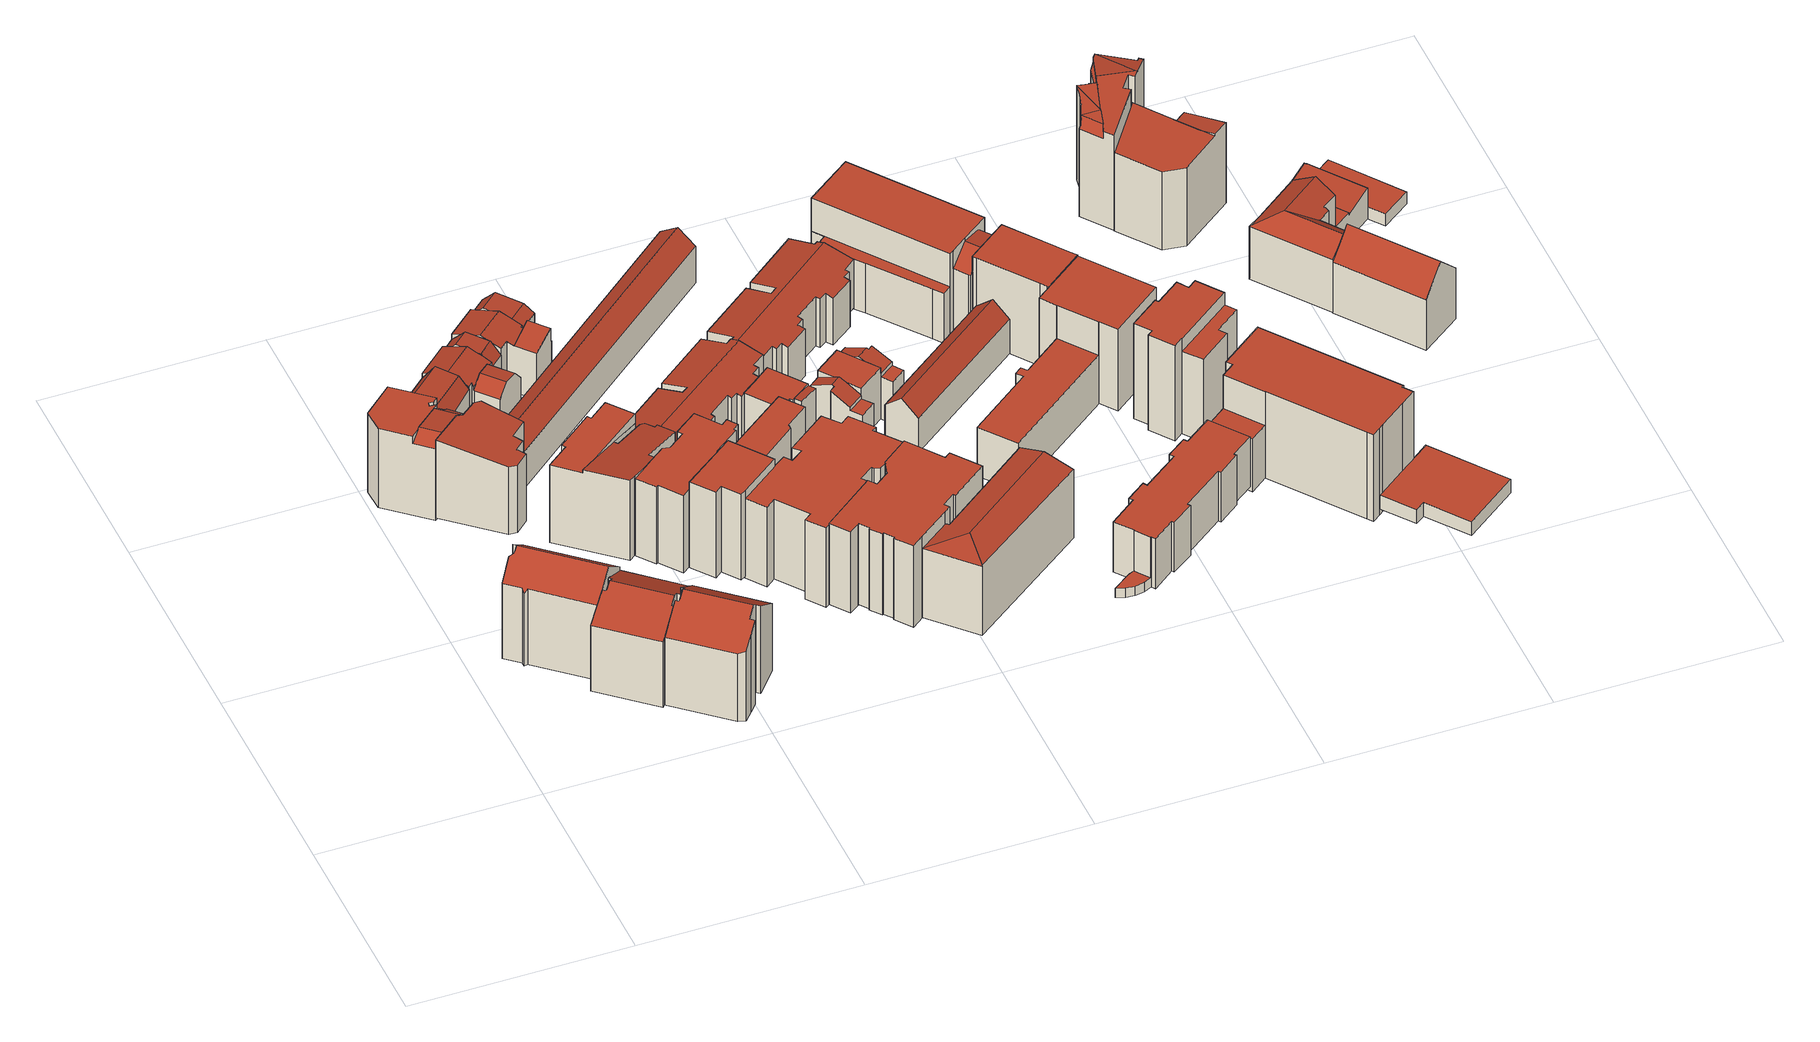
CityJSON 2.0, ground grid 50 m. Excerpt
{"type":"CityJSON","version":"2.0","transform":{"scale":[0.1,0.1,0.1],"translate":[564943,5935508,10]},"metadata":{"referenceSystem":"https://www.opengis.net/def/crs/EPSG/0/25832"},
"CityObjects":{
"building1":{"type":"Building","attributes":{"Gemeindeschluessel":"02000000","Geometrietyp2DReferenz":"3000","function":"31001_1120","roofType":"3100","measuredHeight":25.48,"storeysAboveGround":5},"geometry":[{"type":"MultiSurface","lod":"2","boundaries":[[[0,1,2,3,4,5,6,7,8]],[[9,1,0,10,11,12]],[[13,4,3,14]],[[14,3,2,15]],[[16,8,7,17]],[[17,7,6,18]],[[18,6,5,19]],[[19,5,4,13]],[[20,12,11,21]],[[21,11,10,22]],[[23,9,12,20]],[[22,10,0,8,16]],[[15,2,1,9,23]],[[15,23,20,21,22,16,17,18,19,13,14]]],"semantics":{"surfaces":[{"type":"RoofSurface"},{"type":"WallSurface"},{"type":"GroundSurface"}],"values":[0,0,1,1,1,1,1,1,1,1,1,1,1,2]}}]},
"building2":{"type":"Building","attributes":{"Gemeindeschluessel":"02000000","Geometrietyp2DReferenz":"3000","function":"31001_1010","roofType":"3100","measuredHeight":22.48,"storeysAboveGround":4},"geometry":[{"type":"MultiSurface","lod":"2","boundaries":[[[24,25,26,27,28,29,30,31,32]],[[29,33,34,35,36,37,38,30]],[[39,32,31,40]],[[41,28,27,42]],[[42,27,26,43]],[[43,26,25,44]],[[44,25,24,45]],[[46,38,37,47]],[[47,37,36,48]],[[48,36,35,49]],[[49,35,34,50]],[[50,34,33,51]],[[51,33,29,28,41]],[[40,31,30,38,46]],[[45,24,32,39]],[[45,39,40,46,47,48,49,50,51,41,42,43,44]]],"semantics":{"surfaces":[{"type":"RoofSurface"},{"type":"WallSurface"},{"type":"GroundSurface"}],"values":[0,0,1,1,1,1,1,1,1,1,1,1,1,1,1,2]}}]},
"building3":{"type":"Building","attributes":{"Gemeindeschluessel":"02000000","Geometrietyp2DReferenz":"3000","function":"31001_1120","roofType":"1000","measuredHeight":21.47,"storeysAboveGround":5},"geometry":[{"type":"MultiSurface","lod":"2","boundaries":[[[52,53,54,55,56,57,58,59,60,61,62,63]],[[64,65,66,63,67]],[[68,69,70,71]],[[65,72,73,74,52,66]],[[75,76,69,68]],[[77,78,79,80,81,82,76,75]],[[73,83,84,85,86,74]],[[87,57,56,88]],[[88,56,55,89]],[[89,55,54,90]],[[63,62,67]],[[91,61,60,92]],[[93,82,81,94]],[[94,81,80,95]],[[95,80,79,96]],[[96,79,78,97]],[[98,85,84,99]],[[99,84,83,100]],[[87,88,89,90,98,99,100,101,102,91,92,103,93,94,95,96,97]],[[59,58,77,75,68,71]],[[93,103,70,69,76,82]],[[101,100,83,73,72]],[[102,101,72,65,64]],[[52,63,66]],[[91,102,64,67,62,61]],[[53,52,74,86]],[[98,90,54,53,86,85]],[[87,97,78,77,58,57]],[[103,92,60,59,71,70]]],"semantics":{"surfaces":[{"type":"RoofSurface"},{"type":"WallSurface"},{"type":"GroundSurface"}],"values":[0,0,0,0,0,0,0,1,1,1,1,1,1,1,1,1,1,1,2,1,1,1,1,1,1,1,1,1,1]}}]},
"building4":{"type":"Building","attributes":{"Gemeindeschluessel":"02000000","Geometrietyp2DReferenz":"3000","function":"31001_1010","roofType":"2100","measuredHeight":20.97,"storeysAboveGround":4},"geometry":[{"type":"MultiSurface","lod":"2","boundaries":[[[104,105,106,107]],[[107,106,108,109]],[[109,108,110,111]],[[112,113,114,115]],[[115,114,116,117]],[[117,116,118,119]],[[120,121,122,123]],[[123,122,124,125]],[[124,122,121,118,116,114,113,126,110,108,106,105]],[[120,123,125,104,107,109,111,127,112,115,117,119]],[[112,127,126,113]],[[104,125,124,105]],[[120,119,118,121]],[[127,111,110,126]]],"semantics":{"surfaces":[{"type":"WallSurface"},{"type":"RoofSurface"},{"type":"GroundSurface"}],"values":[0,0,0,0,0,0,0,0,1,2,0,0,0,0]}}]},
"building5":{"type":"Building","attributes":{"Gemeindeschluessel":"02000000","Geometrietyp2DReferenz":"3000","function":"31001_1010","roofType":"3100","measuredHeight":24.37,"storeysAboveGround":5},"geometry":[{"type":"MultiSurface","lod":"2","boundaries":[[[128,129,130,131,132,133,134,135,136,137,138]],[[133,139,140,141,142,143,144,134]],[[145,138,137,146]],[[146,137,136,147]],[[147,136,135,148]],[[149,132,131,150]],[[150,131,130,151]],[[151,130,129,152]],[[152,129,128,153]],[[153,128,138,145]],[[154,144,143,155]],[[155,143,142,156]],[[156,142,141,157]],[[157,141,140,158]],[[158,140,139,159]],[[159,139,133,132,149]],[[148,135,134,144,154]],[[148,154,155,156,157,158,159,149,150,151,152,153,145,146,147]]],"semantics":{"surfaces":[{"type":"RoofSurface"},{"type":"WallSurface"},{"type":"GroundSurface"}],"values":[0,0,1,1,1,1,1,1,1,1,1,1,1,1,1,1,1,2]}}]},
"building6":{"type":"Building","attributes":{"Gemeindeschluessel":"02000000","Geometrietyp2DReferenz":"3000","function":"31001_1100","roofType":"3100","measuredHeight":14.73,"storeysAboveGround":4},"geometry":[{"type":"MultiSurface","lod":"2","boundaries":[[[160,161,162,163,164,165]],[[166,167,168,169,164,163,170,171,172,173]],[[160,174,175,176,177]],[[178,179,180,181,173,182]],[[169,183,184,175,174,165]],[[180,185,186,181]],[[168,187,188,184,183]],[[185,189,187,166,186]],[[177,161,160]],[[168,167,187]],[[187,167,166]],[[173,172,182]],[[190,171,170,191]],[[192,179,178,193]],[[192,193,190,191,194,195,196,197,198]],[[196,195,176,175,184,188]],[[166,173,181,186]],[[192,198,189,185,180,179]],[[169,168,183]],[[160,165,174]],[[190,193,178,182,172,171]],[[198,197,167,187,189]],[[197,196,188,187,167]],[[194,191,170,163,162]],[[169,165,164]],[[195,194,162,161,177,176]]],"semantics":{"surfaces":[{"type":"RoofSurface"},{"type":"WallSurface"},{"type":"GroundSurface"}],"values":[0,0,0,0,0,0,0,0,1,1,1,1,1,1,2,1,1,1,1,1,1,1,1,1,1,1]}}]},
"building7":{"type":"Building","attributes":{"Gemeindeschluessel":"02000000","Geometrietyp2DReferenz":"3000","function":"31001_1130","roofType":"1000","measuredHeight":21.52,"storeysAboveGround":5},"geometry":[{"type":"MultiSurface","lod":"2","boundaries":[[[199,200,201,202,203,204,205,206,207]],[[208,209,210,211,212,213,214,215,216,217,218,219,200,220]],[[221,207,206,222]],[[222,206,205,223]],[[223,205,204,224]],[[224,204,203,225]],[[225,203,202,226]],[[219,201,200]],[[199,220,200]],[[227,219,218,228]],[[228,218,217,229]],[[229,217,216,230]],[[230,216,215,231]],[[231,215,214,232]],[[232,214,213,233]],[[233,213,212,234]],[[234,212,211,235]],[[235,211,210,236]],[[236,210,209,237]],[[237,209,208,238]],[[238,208,220,199,207,221]],[[226,202,201,219,227]],[[226,227,228,229,230,231,232,233,234,235,236,237,238,221,222,223,224,225]]],"semantics":{"surfaces":[{"type":"RoofSurface"},{"type":"WallSurface"},{"type":"GroundSurface"}],"values":[0,0,1,1,1,1,1,1,1,1,1,1,1,1,1,1,1,1,1,1,1,1,2]}}]},
"building8":{"type":"Building","attributes":{"Gemeindeschluessel":"02000000","Geometrietyp2DReferenz":"3000","function":"31001_1010","roofType":"1000","measuredHeight":20.67,"storeysAboveGround":4},"geometry":[{"type":"MultiSurface","lod":"2","boundaries":[[[239,240,241,242,243,244,245,246,247,248,249,250,251,252,253,254,255,256]],[[237,236,257,258,259,260,261,262,263,264,265,266,267,268,269,270,271,272]],[[237,256,255,236]],[[236,255,254,257]],[[257,254,253,258]],[[258,253,252,259]],[[259,252,251,260]],[[260,251,250,261]],[[261,250,249,262]],[[262,249,248,263]],[[263,248,247,264]],[[264,247,246,265]],[[265,246,245,266]],[[266,245,244,267]],[[267,244,243,268]],[[268,243,242,269]],[[269,242,241,270]],[[270,241,240,271]],[[271,240,239,272]],[[272,239,256,237]]],"semantics":{"surfaces":[{"type":"RoofSurface"},{"type":"GroundSurface"},{"type":"WallSurface"}],"values":[0,1,2,2,2,2,2,2,2,2,2,2,2,2,2,2,2,2,2,2]}}]},
"building9":{"type":"Building","attributes":{"Gemeindeschluessel":"02000000","Geometrietyp2DReferenz":"3000","function":"31001_1010","roofType":"3100","measuredHeight":14.49,"storeysAboveGround":4},"geometry":[{"type":"MultiSurface","lod":"2","boundaries":[[[273,274,275,276,277,278]],[[277,276,279,280,281,282,283,284,285,286]],[[273,287,288,289,290]],[[291,292,288,287,278]],[[293,294,295,282,296]],[[297,298,292,291]],[[299,300,301,302]],[[303,304,300,299]],[[290,274,273]],[[282,281,296]],[[305,280,279,196]],[[282,295,283]],[[306,305,196,195,307,308,309,310,311]],[[291,278,277,286,297]],[[308,307,289,288,292,298]],[[311,310,301,300,304]],[[306,311,304,303,294,293]],[[273,278,287]],[[305,306,293,296,281,280]],[[294,303,299,302,284,283,295]],[[310,309,285,284,302,301]],[[309,308,298,297,286,285]],[[195,196,279,276,275]],[[307,195,275,274,290,289]]],"semantics":{"surfaces":[{"type":"RoofSurface"},{"type":"WallSurface"},{"type":"GroundSurface"}],"values":[0,0,0,0,0,0,0,0,1,1,1,1,2,1,1,1,1,1,1,1,1,1,1,1]}}]},
"building10":{"type":"Building","attributes":{"Gemeindeschluessel":"02000000","Geometrietyp2DReferenz":"3000","function":"31001_1010","roofType":"1000","measuredHeight":22.92,"storeysAboveGround":6},"geometry":[{"type":"MultiSurface","lod":"2","boundaries":[[[312,313,314,315]],[[315,314,316,317]],[[318,319,320,321]],[[322,323,324,325]],[[325,324,326,327]],[[327,326,328,329]],[[329,328,330,331]],[[332,318,321,312,315,317,322,325,327,329,331]],[[333,334,323,322,317,316]],[[335,332,331,330]],[[318,332,335,336,337,319]],[[313,312,321,320]],[[337,336,334,333]],[[334,336,335,330,328,326,324,323]],[[337,333,316,314,313,320,319]]],"semantics":{"surfaces":[{"type":"WallSurface"},{"type":"GroundSurface"},{"type":"RoofSurface"}],"values":[0,0,0,0,0,0,0,1,0,0,0,0,0,2,2]}}]},
"building11":{"type":"Building","attributes":{"Gemeindeschluessel":"02000000","Geometrietyp2DReferenz":"3000","function":"31001_1010","roofType":"3200","measuredHeight":12.86,"storeysAboveGround":2},"geometry":[{"type":"MultiSurface","lod":"2","boundaries":[[[338,339,340,341]],[[342,343,339,338,344]],[[345,343,342,346]],[[347,348,345,346]],[[341,340,348,347,349]],[[349,347,346,342,344]],[[345,348,340,339,343]],[[349,344,338,341]]],"semantics":{"surfaces":[{"type":"RoofSurface"},{"type":"WallSurface"},{"type":"GroundSurface"}],"values":[0,0,1,2,1,1,1,0]}}]},
"building12":{"type":"Building","attributes":{"Gemeindeschluessel":"02000000","Geometrietyp2DReferenz":"3000","function":"31001_1130","roofType":"1000","measuredHeight":21.34,"storeysAboveGround":5},"geometry":[{"type":"MultiSurface","lod":"2","boundaries":[[[350,351,352,353,354,355,356,357,358,359,360,361,362,363,364,365,366,367,368,369,370,371,372,373,374,375]],[[376,377,378,379,380,381,382,383,384,385,386,387,388,389,390,391,392,393,394,395,396,397,398,399,400,401]],[[401,400,351,350]],[[400,399,352,351]],[[399,398,353,352]],[[398,397,354,353]],[[397,396,355,354]],[[396,395,356,355]],[[395,394,357,356]],[[394,393,358,357]],[[393,392,359,358]],[[392,391,360,359]],[[391,390,361,360]],[[390,389,362,361]],[[389,388,363,362]],[[388,387,364,363]],[[387,386,365,364]],[[386,385,366,365]],[[385,384,367,366]],[[384,383,368,367]],[[383,382,369,368]],[[382,381,370,369]],[[381,380,371,370]],[[380,379,372,371]],[[379,378,373,372]],[[378,377,374,373]],[[377,376,375,374]],[[376,401,350,375]]],"semantics":{"surfaces":[{"type":"GroundSurface"},{"type":"RoofSurface"},{"type":"WallSurface"}],"values":[0,1,2,2,2,2,2,2,2,2,2,2,2,2,2,2,2,2,2,2,2,2,2,2,2,2,2,2]}}]},
"building13":{"type":"Building","attributes":{"Gemeindeschluessel":"02000000","Geometrietyp2DReferenz":"3000","function":"31001_1010","roofType":"3100","measuredHeight":14.1,"storeysAboveGround":3},"geometry":[{"type":"MultiSurface","lod":"2","boundaries":[[[402,403,404,405]],[[405,404,406,407]],[[408,409,410,411]],[[411,410,412,413]],[[413,412,414,415]],[[415,414,416,417]],[[417,416,418,419]],[[419,418,420,421]],[[421,420,422,423]],[[423,422,424,425]],[[425,424,426,427]],[[427,426,428,429]],[[430,431,432,433]],[[433,432,434,435]],[[435,434,436,437]],[[438,439,440,441]],[[442,443,444,445]],[[445,444,446,447]],[[447,446,448,449]],[[449,448,450,451]],[[452,453,454,455]],[[455,454,456,457]],[[457,456,458,459]],[[452,455,457,459,408,411,413,415,417,419,421,423,425,427,429,402,405,407,430,433,435,437,460,438,441,442,445,447,449,451]],[[461,440,439,462,436,434,432,431,406,404,403,463]],[[453,452,451,450]],[[442,441,440,461,443]],[[462,439,438,460]],[[436,462,460,437]],[[409,408,459,458]],[[402,429,428,463,403]],[[406,431,430,407]],[[409,458,456,454,453,450,448,446,444,443,461,463,428,426,424,422,420,418,416,414,412,410]]],"semantics":{"surfaces":[{"type":"WallSurface"},{"type":"GroundSurface"},{"type":"RoofSurface"}],"values":[0,0,0,0,0,0,0,0,0,0,0,0,0,0,0,0,0,0,0,0,0,0,0,1,2,0,0,0,0,0,0,0,2]}}]},
"building14":{"type":"Building","attributes":{"Gemeindeschluessel":"02000000","Geometrietyp2DReferenz":"3000","function":"31001_1130","roofType":"1000","measuredHeight":21.82,"storeysAboveGround":4},"geometry":[{"type":"MultiSurface","lod":"2","boundaries":[[[356,464,465,466,467,468,469,470,471,472,473,474,475,476,477,478,479,480,481,482,364,363,483,484,357]],[[485,486,487,488,489,490,491,492,493,494,495,496,497,498,499,500,501,502,503,504,505,506,507,508,509]],[[509,508,464,356]],[[508,507,465,464]],[[507,506,466,465]],[[506,505,467,466]],[[505,504,468,467]],[[504,503,469,468]],[[503,502,470,469]],[[502,501,471,470]],[[501,500,472,471]],[[500,499,473,472]],[[499,498,474,473]],[[498,497,475,474]],[[497,496,476,475]],[[496,495,477,476]],[[495,494,478,477]],[[494,493,479,478]],[[493,492,480,479]],[[492,491,481,480]],[[491,490,482,481]],[[490,489,364,482]],[[489,488,363,364]],[[488,487,483,363]],[[487,486,484,483]],[[486,485,357,484]],[[485,509,356,357]]],"semantics":{"surfaces":[{"type":"GroundSurface"},{"type":"RoofSurface"},{"type":"WallSurface"}],"values":[0,1,2,2,2,2,2,2,2,2,2,2,2,2,2,2,2,2,2,2,2,2,2,2,2,2,2]}}]},
"building15":{"type":"Building","attributes":{"Gemeindeschluessel":"02000000","Geometrietyp2DReferenz":"3000","function":"31001_2010","roofType":"1000","measuredHeight":12.68,"storeysAboveGround":4},"geometry":[{"type":"MultiSurface","lod":"2","boundaries":[[[510,511,512,513,514,515,516,517,518]],[[519,520,521,514,522]],[[523,518,517,524]],[[524,517,516,525]],[[521,515,514]],[[526,513,512,527]],[[527,512,511,528]],[[528,511,510,529]],[[529,510,518,523]],[[513,522,514]],[[530,520,519,531]],[[531,519,522,513,526]],[[525,516,515,521,520,530]],[[525,530,531,526,527,528,529,523,524]]],"semantics":{"surfaces":[{"type":"RoofSurface"},{"type":"WallSurface"},{"type":"GroundSurface"}],"values":[0,0,1,1,1,1,1,1,1,1,1,1,1,2]}}]},
"building16":{"type":"Building","attributes":{"Gemeindeschluessel":"02000000","Geometrietyp2DReferenz":"3000","function":"31001_1120","roofType":"3200","measuredHeight":20.24,"storeysAboveGround":4},"geometry":[{"type":"MultiSurface","lod":"2","boundaries":[[[532,533,534,535]],[[536,535,537,538]],[[538,537,539,540]],[[541,532,535,536]],[[541,536,538,540,542,543]],[[544,543,542,545,546]],[[544,546,534,533]],[[544,533,532,541,543]],[[545,542,540,539]],[[545,539,537,535,534,546]]],"semantics":{"surfaces":[{"type":"RoofSurface"},{"type":"WallSurface"},{"type":"GroundSurface"}],"values":[0,1,1,1,2,1,0,1,1,0]}}]},
"building17":{"type":"Building","attributes":{"Gemeindeschluessel":"02000000","Geometrietyp2DReferenz":"3000","function":"31001_3074","roofType":"1000","measuredHeight":2.1},"geometry":[{"type":"MultiSurface","lod":"2","boundaries":[[[547,548,549,550,551,552,553,554,555,556,557,558,559,560]],[[561,562,563,564,565,566,567,568,569,570,571,572,573,574]],[[574,573,548,547]],[[573,572,549,548]],[[572,571,550,549]],[[571,570,551,550]],[[570,569,552,551]],[[569,568,553,552]],[[568,567,554,553]],[[567,566,555,554]],[[566,565,556,555]],[[565,564,557,556]],[[564,563,558,557]],[[563,562,559,558]],[[562,561,560,559]],[[561,574,547,560]]],"semantics":{"surfaces":[{"type":"GroundSurface"},{"type":"RoofSurface"},{"type":"WallSurface"}],"values":[0,1,2,2,2,2,2,2,2,2,2,2,2,2,2,2]}}]},
"building18":{"type":"Building","attributes":{"Gemeindeschluessel":"02000000","Geometrietyp2DReferenz":"3000","function":"31001_1010","roofType":"1000","measuredHeight":14.46,"storeysAboveGround":3},"geometry":[{"type":"MultiSurface","lod":"2","boundaries":[[[575,576,577,578,579]],[[580,581,582,583,584,576,575,585,586]],[[584,587,588,589,590,591,592,577]],[[593,594,595,596]],[[590,597,598,599,600]],[[589,601,602,603,604,605,598,597]],[[606,607,608,609]],[[610,586,585,611]],[[595,581,580,596]],[[600,591,590]],[[589,588,601]],[[583,587,584]],[[577,592,578]],[[612,594,593,613]],[[614,605,604,615]],[[608,603,602,609]],[[616,607,606,617]],[[618,619,612,613,610,611,620,621,614,615,616,617]],[[621,620,579,578,592,591,600,599]],[[619,618,601,588,587,583,582]],[[618,617,606,609,602,601]],[[616,615,604,603,608,607]],[[590,589,597]],[[614,621,599,598,605]],[[610,613,593,596,580,586]],[[612,619,582,581,595,594]],[[620,611,585,575,579]],[[584,577,576]]],"semantics":{"surfaces":[{"type":"RoofSurface"},{"type":"WallSurface"},{"type":"GroundSurface"}],"values":[0,0,0,0,0,0,0,1,1,1,1,1,1,1,1,1,1,2,1,1,1,1,1,1,1,1,1,1]}}]},
"building19":{"type":"Building","attributes":{"Gemeindeschluessel":"02000000","Geometrietyp2DReferenz":"3000","function":"31001_1010","roofType":"3100","measuredHeight":14.51,"storeysAboveGround":3},"geometry":[{"type":"MultiSurface","lod":"2","boundaries":[[[622,623,624,625]],[[625,624,626,627]],[[628,629,630,631]],[[631,630,632,633]],[[634,635,636,637]],[[637,636,638,639]],[[639,638,640,641]],[[642,643,644,645]],[[645,644,646,647]],[[647,646,648,649]],[[649,648,650,651]],[[651,650,652,653]],[[653,652,654,655]],[[656,657,658,659]],[[660,661,662,663]],[[663,662,664,665]],[[666,667,668,669]],[[670,671,672,673]],[[673,672,674,675]],[[675,674,676,677]],[[670,673,675,677,660,663,665,628,631,633,666,669,634,637,639,641,622,625,627,642,645,647,649,651,653,655,656,659]],[[668,667,632,630,629,664,662,661,676,674,672,671,658,657,678,679,640,638,636,635]],[[676,661,660,677]],[[658,671,670,659]],[[656,655,654,678,657]],[[668,635,634,669]],[[632,667,666,633]],[[664,629,628,665]],[[622,641,640,679,623]],[[643,642,627,626]],[[643,626,624,623,679,678,654,652,650,648,646,644]]],"semantics":{"surfaces":[{"type":"WallSurface"},{"type":"GroundSurface"},{"type":"RoofSurface"}],"values":[0,0,0,0,0,0,0,0,0,0,0,0,0,0,0,0,0,0,0,0,1,2,0,0,0,0,0,0,0,0,2]}}]},
"building20":{"type":"Building","attributes":{"Gemeindeschluessel":"02000000","Geometrietyp2DReferenz":"3000","function":"31001_1010","roofType":"3100","measuredHeight":12.63,"storeysAboveGround":3},"geometry":[{"type":"MultiSurface","lod":"2","boundaries":[[[680,681,682,683]],[[684,685,681,680]],[[686,683,682,687]],[[688,685,684,689]],[[689,684,680,683,686]],[[687,682,681,685,688]],[[687,688,689,686]]],"semantics":{"surfaces":[{"type":"RoofSurface"},{"type":"WallSurface"},{"type":"GroundSurface"}],"values":[0,0,1,1,1,1,2]}}]},
"building21":{"type":"Building","attributes":{"Gemeindeschluessel":"02000000","Geometrietyp2DReferenz":"3000","function":"31001_1010","roofType":"1000","measuredHeight":13.36,"storeysAboveGround":3},"geometry":[{"type":"MultiSurface","lod":"2","boundaries":[[[690,691,692,693,694,695,696]],[[697,696,695,698]],[[699,692,691,700]],[[700,691,690,701]],[[701,690,696,697]],[[702,703,704,705]],[[705,704,706,707]],[[707,706,708,709]],[[709,708,710,711]],[[711,710,712,713]],[[713,712,714,715]],[[715,714,716,717]],[[717,716,718,719]],[[719,718,720,721]],[[721,720,722,723]],[[724,725,726,727]],[[727,726,728,729]],[[729,728,730,731]],[[731,730,732,733]],[[733,732,734,735]],[[735,734,736,737]],[[737,736,738,739]],[[693,740,741,694]],[[724,727,729,731,733,735,737,739,742,743,699,700,701,697,698,744,702,705,707,709,711,713,715,717,719,721,723,745]],[[746,741,740,747,748,738,736,734,732,730,728,726,725,749,722,720,718,716,714,712,710,708,706,704,703]],[[748,747,743,742]],[[738,748,742,739]],[[749,725,724,745]],[[746,703,702,744]],[[722,749,745,723]],[[699,743,747,740,693,692]],[[744,698,695,694,741,746]]],"semantics":{"surfaces":[{"type":"RoofSurface"},{"type":"WallSurface"},{"type":"GroundSurface"}],"values":[0,1,1,1,1,1,1,1,1,1,1,1,1,1,1,1,1,1,1,1,1,1,1,2,0,1,1,1,1,1,1,1]}}]},
"building22":{"type":"Building","attributes":{"Gemeindeschluessel":"02000000","Geometrietyp2DReferenz":"3000","function":"31001_1120","roofType":"1000","measuredHeight":22.17,"storeysAboveGround":4},"geometry":[{"type":"MultiSurface","lod":"2","boundaries":[[[750,751,752,753,754,755]],[[753,756,757,754]],[[756,758,759,760,757]],[[761,762,763,764]],[[765,766,767,768]],[[769,770,762,761]],[[754,771,772,755]],[[773,755,772,774,775,776]],[[776,775,777,778]],[[779,752,751,780]],[[780,751,750,781]],[[781,750,755,773]],[[782,759,758,783]],[[784,760,759,782,785,786]],[[779,780,781,773,776,778,765,768,769,761,764,787,785,782,783]],[[767,766,777,775,788,789,763,762,770]],[[779,783,758,756,753,752]],[[771,754,757,760,784]],[[790,788,775,774]],[[785,787,789,788,790,786]],[[767,770,769,768]],[[777,766,765,778]],[[763,789,787,764]],[[790,774,772,771,784,786]]],"semantics":{"surfaces":[{"type":"RoofSurface"},{"type":"WallSurface"},{"type":"GroundSurface"}],"values":[0,0,0,1,1,1,1,1,1,1,1,1,1,1,2,0,1,1,1,1,1,1,1,0]}}]},
"building23":{"type":"Building","attributes":{"Gemeindeschluessel":"02000000","Geometrietyp2DReferenz":"3000","function":"31001_1120","roofType":"1000","measuredHeight":21.89,"storeysAboveGround":6},"geometry":[{"type":"MultiSurface","lod":"2","boundaries":[[[791,792,793,794,795,796,797,798]],[[799,798,797,800]],[[800,797,796,801]],[[801,796,795,802]],[[802,795,794,803]],[[804,791,798,799]],[[792,805,806,793]],[[807,808,809,810]],[[811,804,799,800,801,802,803,812,813,814,807,810]],[[806,805,815,809,808,816,817]],[[816,808,807,814]],[[809,815,811,810]],[[806,817,813,812]],[[817,816,814,813]],[[804,811,815,805,792,791]],[[812,803,794,793,806]]],"semantics":{"surfaces":[{"type":"RoofSurface"},{"type":"WallSurface"},{"type":"GroundSurface"}],"values":[0,1,1,1,1,1,1,1,2,0,1,1,1,1,1,1]}}]},
"building24":{"type":"Building","attributes":{"Gemeindeschluessel":"02000000","Geometrietyp2DReferenz":"3000","function":"31001_1120","roofType":"1000","measuredHeight":22.11,"storeysAboveGround":6},"geometry":[{"type":"MultiSurface","lod":"2","boundaries":[[[818,819,820,821,822,823,824,825,826]],[[827,779,783,828,829,814,830,831,832]],[[779,825,824,783]],[[783,824,823,828]],[[828,823,822,829]],[[829,822,821,814]],[[814,821,820,830]],[[830,820,819,831]],[[831,819,818,832]],[[827,826,825,779]],[[827,832,818,826]]],"semantics":{"surfaces":[{"type":"RoofSurface"},{"type":"GroundSurface"},{"type":"WallSurface"}],"values":[0,1,2,2,2,2,2,2,2,2,2]}}]},
"building25":{"type":"Building","attributes":{"Gemeindeschluessel":"02000000","Geometrietyp2DReferenz":"3000","function":"31001_2010","roofType":"1000","measuredHeight":25.59,"storeysAboveGround":8},"geometry":[{"type":"MultiSurface","lod":"2","boundaries":[[[833,834,835,836,837,838]],[[839,840,841,842]],[[842,841,843,844]],[[844,843,845,846]],[[847,848,849,850]],[[850,849,851,852]],[[852,851,853,854]],[[854,853,855,856]],[[837,857,858,838]],[[859,836,835,860]],[[860,835,834,861]],[[861,834,833,862]],[[863,839,842,844,846,847,850,852,854,856,859,860,861,862]],[[863,862,833,838,858,864]],[[859,856,855,857,837,836]],[[840,839,863,864]],[[848,847,846,845]],[[848,845,843,841,840,864,858,857,855,853,851,849]]],"semantics":{"surfaces":[{"type":"RoofSurface"},{"type":"WallSurface"},{"type":"GroundSurface"}],"values":[0,1,1,1,1,1,1,1,1,1,1,1,2,1,1,1,1,0]}}]},
"building26":{"type":"Building","attributes":{"Gemeindeschluessel":"02000000","Geometrietyp2DReferenz":"3000","function":"31001_1120","roofType":"1000","measuredHeight":23.23,"storeysAboveGround":6},"geometry":[{"type":"MultiSurface","lod":"2","boundaries":[[[865,866,867,868]],[[869,865,868,870]],[[871,872,873,874]],[[866,875,876,867]],[[877,878,879,880]],[[880,879,881,882]],[[882,881,883,884]],[[884,883,885,886]],[[886,885,887,888]],[[888,887,889,890]],[[890,889,891,892]],[[893,869,870,871,874,894,877,880,882,884,886,888,890,892]],[[895,893,892,891]],[[878,877,894,896]],[[896,894,874,873]],[[869,893,895,875,866,865]],[[871,870,868,867,876,872]],[[896,873,872,876,875,895,891,889,887,885,883,881,879,878]]],"semantics":{"surfaces":[{"type":"RoofSurface"},{"type":"WallSurface"},{"type":"GroundSurface"}],"values":[0,1,1,1,1,1,1,1,1,1,1,2,1,1,1,1,1,0]}}]},
"building27":{"type":"Building","attributes":{"Gemeindeschluessel":"02000000","Geometrietyp2DReferenz":"3000","function":"31001_2010","roofType":"1000","measuredHeight":3.77,"storeysAboveGround":1},"geometry":[{"type":"MultiSurface","lod":"2","boundaries":[[[897,898,899,900]],[[901,902,898,897]],[[903,904,905,906]],[[906,905,907,908]],[[909,910,911,912]],[[913,911,910,907,905,904,899,898,902]],[[914,901,897,900,903,906,908,909,912]],[[914,912,911,913]],[[909,908,907,910]],[[901,914,913,902]],[[903,900,899,904]]],"semantics":{"surfaces":[{"type":"WallSurface"},{"type":"RoofSurface"},{"type":"GroundSurface"}],"values":[0,0,0,0,0,1,2,0,0,0,0]}}]},
"building28":{"type":"Building","attributes":{"Gemeindeschluessel":"02000000","Geometrietyp2DReferenz":"3000","function":"31001_1120","roofType":"1000","measuredHeight":25.66,"storeysAboveGround":5},"geometry":[{"type":"MultiSurface","lod":"2","boundaries":[[[915,916,917,918]],[[916,919,920,921,917]],[[916,922,923,924,925,926,927,928,929,930]],[[916,931,932,933,934,919]],[[931,935,936,932]],[[937,938,939,940]],[[935,941,942,936]],[[943,921,920,944]],[[945,923,922]],[[940,930,929,937]],[[946,928,927,947]],[[947,927,926,948]],[[948,926,925,949]],[[949,925,924,950]],[[951,934,933,952]],[[953,954,955,956]],[[957,958,959,960]],[[960,959,937,929,928,946]],[[953,956,961,943,944,951,952,962,963,964,965,957,960,946,947,948,949,950]],[[943,961,966,918,917,921]],[[954,953,950,924,923,945]],[[916,930,940,939,941,935,931]],[[964,963,942,941,939,938,967]],[[958,957,965,968]],[[968,965,964,967]],[[963,962,936,942]],[[962,952,933,932,936]],[[951,944,920,919,934]],[[922,916,915]],[[966,961,956,955]],[[968,967,938,937,959,958]],[[966,955,954,945,922,915,918]]],"semantics":{"surfaces":[{"type":"RoofSurface"},{"type":"WallSurface"},{"type":"GroundSurface"}],"values":[0,0,0,0,0,0,0,1,1,1,1,1,1,1,1,1,1,1,2,1,1,1,1,1,1,1,1,1,1,1,0,0]}}]},
"building29":{"type":"Building","attributes":{"Gemeindeschluessel":"02000000","Geometrietyp2DReferenz":"3000","function":"31001_1120","roofType":"1000","measuredHeight":21.52,"storeysAboveGround":4},"geometry":[{"type":"MultiSurface","lod":"2","boundaries":[[[969,970,971,972,973]],[[974,975,976,977]],[[973,978,969]],[[979,980,981,982]],[[983,972,971,984]],[[985,970,969]],[[981,980,985,969,978,986,976,975]],[[979,982,974,977,987,988,983,984]],[[988,987,986,978]],[[979,984,971,970,985,980]],[[983,988,978,973,972]],[[974,982,981,975]],[[987,977,976,986]]],"semantics":{"surfaces":[{"type":"RoofSurface"},{"type":"WallSurface"},{"type":"GroundSurface"}],"values":[0,1,1,1,1,1,0,2,1,1,1,1,1]}}]},
"building30":{"type":"Building","attributes":{"Gemeindeschluessel":"02000000","Geometrietyp2DReferenz":"3000","function":"31001_1120","roofType":"3100","measuredHeight":17.58,"storeysAboveGround":4},"geometry":[{"type":"MultiSurface","lod":"2","boundaries":[[[989,990,991,992]],[[993,994,995,996]],[[997,998,999,1000]],[[1001,993,996,1002,989,992,1003,997,1000]],[[999,998,1004,1005,1006,1007]],[[990,989,1002,1008]],[[999,1007,1001,1000]],[[997,1003,1009,1004,998]],[[993,1001,1007,1006,994]],[[1002,996,995,1010,1008]],[[1009,1003,992,991]],[[1010,995,994,1006,1005]],[[1010,1005,990,1008]],[[1009,991,990,1005,1004]]],"semantics":{"surfaces":[{"type":"WallSurface"},{"type":"GroundSurface"},{"type":"RoofSurface"}],"values":[0,0,0,1,2,0,0,0,0,0,0,2,2,2]}}]},
"building31":{"type":"Building","attributes":{"Gemeindeschluessel":"02000000","Geometrietyp2DReferenz":"3000","function":"31001_1120","roofType":"3100","measuredHeight":19.56,"storeysAboveGround":4},"geometry":[{"type":"MultiSurface","lod":"2","boundaries":[[[1011,1012,1013,1014]],[[1015,1011,1014,1016]],[[1017,1018,1016,1014,1013]],[[1015,1016,1018,1019]],[[1020,1019,1018,1017]],[[1015,1019,1020,1012,1011]],[[1020,1017,1013,1012]]],"semantics":{"surfaces":[{"type":"RoofSurface"},{"type":"WallSurface"},{"type":"GroundSurface"}],"values":[0,1,1,2,1,1,0]}}]},
"building32":{"type":"Building","attributes":{"Gemeindeschluessel":"02000000","Geometrietyp2DReferenz":"3000","function":"31001_2050","roofType":"1000","measuredHeight":4.02,"storeysAboveGround":1},"geometry":[{"type":"MultiSurface","lod":"2","boundaries":[[[1021,1022,1023,1024,1025,1026,1027]],[[1018,1028,1029,1030,1031,1032,1033]],[[1018,1027,1026,1028]],[[1028,1026,1025,1029]],[[1029,1025,1024,1030]],[[1030,1024,1023,1031]],[[1031,1023,1022,1032]],[[1032,1022,1021,1033]],[[1033,1021,1027,1018]]],"semantics":{"surfaces":[{"type":"RoofSurface"},{"type":"GroundSurface"},{"type":"WallSurface"}],"values":[0,1,2,2,2,2,2,2,2]}}]},
"building33":{"type":"Building","attributes":{"Gemeindeschluessel":"02000000","Geometrietyp2DReferenz":"3000","function":"31001_3020","roofType":"1000","measuredHeight":8.35,"storeysAboveGround":2},"geometry":[{"type":"MultiSurface","lod":"2","boundaries":[[[1034,1035,1036,1037]],[[1038,1036,1035,1039]],[[1040,1034,1037,1041]],[[1042,1043,1044,1045]],[[1045,1044,1046,1047]],[[1048,1049,1050,1051]],[[1052,1040,1041,1053,1042,1045,1047,1054,1048,1051]],[[1055,1050,1049,1056,1057]],[[1040,1052,1055,1058,1039,1035,1034]],[[1056,1049,1048,1054]],[[1050,1055,1052,1051]],[[1043,1042,1053,1038]],[[1058,1055,1057,1059]],[[1054,1047,1046,1059,1057,1056]],[[1053,1041,1037,1036,1038]],[[1058,1059,1046,1044,1043,1038,1039]]],"semantics":{"surfaces":[{"type":"RoofSurface"},{"type":"WallSurface"},{"type":"GroundSurface"}],"values":[0,1,1,1,1,1,2,0,1,1,1,1,1,1,1,0]}}]}
},
"vertices":[
[259,288,298],[111,417,298],[101,408,287],[90,409,281],[62,376,245],[95,348,245],[95,338,238],[104,340,245],[217,241,245],[114,421,294],[305,342,238],[149,477,238],[106,427,294],[62,376,43],[90,409,43],[101,408,43],[217,241,43],[104,340,43],[95,338,43],[95,348,43],[106,427,43],[149,477,43],[305,342,43],[114,421,43],
[187,207,229],[304,105,229],[310,112,234],[350,158,267],[345,162,267],[358,177,278],[253,268,278],[240,253,267],[233,259,267],[368,190,269],[374,185,269],[422,240,229],[305,342,229],[257,286,269],[263,280,269],[233,259,53],[240,253,53],[345,162,53],[350,158,53],[310,112,53],[304,105,53],[187,207,53],[263,280,53],[257,286,53],[305,342,53],[422,240,53],[374,185,53],[368,190,53],
[114,905,249],[142,929,249],[142,930,249],[127,931,249],[128,941,249],[140,940,249],[150,949,249],[71,1017,249],[4,958,249],[5,906,249],[61,857,249],[79,873,249],[98,825,230],[119,843,252],[82,876,252],[61,857,230],[93,998,191],[208,1100,191],[188,1122,149],[71,1017,149],[165,879,248],[174,887,247],[134,922,247],[133,963,186],[243,1062,186],[150,949,160],[161,960,161],[164,957,155],[191,984,157],[194,981,153],[259,1044,158],[185,896,239],[162,924,236],[153,916,243],[142,929,241],[140,940,37],[128,941,37],[127,931,37],[142,930,37],[5,906,37],[4,958,37],[259,1044,37],[194,981,37],[191,984,37],[164,957,37],[161,960,37],[153,916,37],[162,924,37],[185,896,37],[165,879,37],[98,825,37],[188,1122,37],
[98,825,44],[98,825,254],[165,879,254],[165,879,44],[179,878,252],[179,878,44],[212,904,252],[212,904,44],[293,832,44],[293,832,233],[257,801,232],[257,801,44],[272,783,228],[272,783,44],[250,764,228],[250,764,44],[264,748,44],[264,748,224],[235,722,224],[235,722,44],[216,723,226],[216,723,44],[229,905,250],[229,905,44],
[428,10,233],[445,5,239],[464,27,260],[480,45,278],[471,53,278],[487,71,296],[373,170,296],[359,154,280],[352,160,280],[350,158,278],[310,112,233],[495,79,287],[503,72,287],[551,128,233],[422,240,233],[374,185,287],[381,179,287],[310,112,52],[350,158,52],[352,160,52],[359,154,52],[471,53,52],[480,45,52],[464,27,52],[445,5,52],[428,10,52],[381,179,52],[374,185,52],[422,240,52],[551,128,52],[503,72,52],[495,79,52],
[272,1166,171],[257,1183,162],[188,1122,162],[226,1081,183],[294,1142,183],[284,1153,177],[322,1092,162],[331,1100,162],[318,1116,170],[308,1127,175],[259,1044,165],[269,1054,165],[269,1044,162],[276,1050,162],[277,1161,178],[309,1190,178],[289,1212,147],[257,1183,147],[270,1042,153],[308,998,153],[330,1016,178],[289,1062,178],[269,1044,154],[315,1119,175],[347,1148,175],[357,1038,175],[315,1085,175],[331,1100,147],[363,1129,147],[374,1052,147],[269,1054,36],[259,1044,36],[308,998,36],[270,1042,36],[188,1122,36],[289,1212,36],[363,1129,36],[331,1100,36],[374,1052,36],
[335,619,255],[377,652,255],[501,747,255],[458,802,255],[414,768,255],[408,776,255],[327,713,255],[333,705,255],[282,666,255],[412,553,263],[427,564,260],[494,615,247],[483,630,246],[566,693,230],[541,727,229],[534,721,230],[519,741,229],[508,739,231],[440,687,244],[434,695,244],[501,747,230],[335,619,263],[282,666,48],[333,705,48],[327,713,48],[408,776,48],[414,768,48],[458,802,48],[501,747,48],[434,695,48],[440,687,48],[508,739,48],[519,741,48],[534,721,48],[541,727,48],[566,693,48],[483,630,48],[494,615,48],[427,564,48],[412,553,48],
[458,523,255],[462,526,255],[498,477,255],[516,491,255],[609,560,255],[611,579,255],[672,624,255],[668,629,255],[682,640,255],[666,662,255],[652,651,255],[612,704,255],[560,665,255],[568,655,255],[529,626,255],[513,629,255],[494,615,255],[427,564,255],[513,629,48],[529,626,48],[568,655,48],[560,665,48],[612,704,48],[652,651,48],[666,662,48],[682,640,48],[668,629,48],[672,624,48],[611,579,48],[609,560,48],[516,491,48],[498,477,48],[462,526,48],[458,523,48],
[366,1253,167],[352,1268,161],[289,1212,161],[332,1165,181],[395,1221,181],[382,1235,174],[363,1129,166],[381,1145,166],[392,1132,161],[394,1134,161],[437,1173,161],[436,1174,161],[424,1175,164],[430,1181,164],[371,1247,176],[411,1282,176],[392,1303,146],[352,1268,146],[414,1199,170],[455,1235,170],[426,1095,160],[472,1133,181],[437,1173,181],[392,1132,160],[430,1181,153],[471,1217,153],[437,1173,145],[438,1173,145],[438,1174,146],[436,1174,147],[472,1133,145],[475,1135,145],[381,1145,36],[426,1095,36],[392,1303,36],[471,1217,36],[424,1175,36],[438,1174,36],[475,1135,36],
[571,454,46],[571,454,276],[554,441,276],[554,441,46],[516,491,276],[516,491,46],[610,423,46],[610,423,276],[599,416,276],[599,416,46],[794,699,46],[794,699,246],[832,649,246],[832,649,46],[780,610,246],[780,610,46],[780,599,246],[780,599,46],[683,523,246],[683,523,46],[707,496,46],[636,580,276],[636,580,246],[707,496,246],[702,492,246],[702,492,276],
[289,900,157],[836,1350,157],[811,1384,126],[232,907,126],[284,842,126],[861,1315,126],[282,844,128],[861,1315,28],[284,842,28],[229,905,28],[811,1384,28],[229,905,124],
[847,600,43],[877,564,43],[897,579,43],[918,552,43],[937,527,43],[927,520,43],[972,462,43],[912,416,43],[899,407,43],[886,411,43],[883,415,43],[851,392,43],[861,378,43],[859,377,43],[737,284,43],[728,278,43],[698,317,43],[715,329,43],[663,398,43],[641,381,43],[610,423,43],[707,496,43],[730,512,43],[742,495,43],[770,515,43],[756,532,43],[756,532,256],[770,515,256],[742,495,256],[730,512,256],[707,496,256],[610,423,256],[641,381,256],[663,398,256],[715,329,256],[698,317,256],[728,278,256],[737,284,256],[859,377,256],[861,378,256],[851,392,256],[883,415,256],[886,411,256],[899,407,256],[912,416,256],[972,462,256],[927,520,256],[937,527,256],[918,552,256],[897,579,256],[877,564,256],[847,600,256],
[521,757,40],[521,757,176],[525,760,176],[525,760,40],[490,807,162],[490,807,40],[681,783,40],[681,783,167],[686,776,165],[686,776,40],[670,764,165],[670,764,40],[678,754,161],[678,754,40],[623,713,161],[623,713,40],[617,722,164],[617,722,40],[603,712,164],[603,712,40],[599,718,166],[599,718,40],[566,693,166],[566,693,40],[541,727,176],[541,727,40],[543,728,176],[543,728,40],[614,902,40],[614,902,162],[649,857,176],[649,857,40],[662,867,176],[662,867,40],[626,914,161],[626,914,40],[787,963,40],[787,963,176],[799,972,176],[799,972,40],[846,912,40],[846,912,167],[817,890,167],[817,890,40],[824,882,165],[824,882,40],[807,869,165],[807,869,40],[816,858,161],[816,858,40],[761,817,40],[761,817,161],[754,826,164],[754,826,40],[739,815,164],[739,815,40],[733,823,167],[733,823,40],[750,1010,40],[812,956,181],[750,1010,161],[531,743,181],
[1030,383,43],[1043,393,43],[1090,331,43],[1006,268,43],[1003,272,43],[974,250,43],[982,240,43],[968,229,43],[896,176,43],[869,155,43],[841,192,43],[844,194,43],[828,215,43],[825,213,43],[806,238,43],[808,240,43],[792,261,43],[790,259,43],[768,243,43],[872,359,43],[904,383,43],[912,416,261],[904,383,261],[872,359,261],[859,377,261],[737,284,261],[768,243,261],[790,259,261],[792,261,261],[808,240,261],[806,238,261],[825,213,261],[828,215,261],[844,194,261],[841,192,261],[869,155,261],[896,176,261],[968,229,261],[982,240,261],[974,250,261],[1003,272,261],[1006,268,261],[1090,331,261],[1043,393,261],[1030,383,261],[972,462,261],
[821,752,163],[847,771,163],[852,765,163],[855,767,163],[873,780,163],[899,799,163],[841,877,163],[816,858,163],[768,822,163],[866,753,165],[909,785,160],[899,799,160],[855,767,165],[768,822,39],[816,858,39],[841,877,39],[855,767,39],[852,765,39],[847,771,39],[821,752,39],[909,785,39],[866,753,39],
[988,80,229],[989,81,230],[996,167,246],[896,176,229],[896,176,44],[968,229,229],[968,229,44],[974,221,232],[974,221,44],[988,80,44],[1194,387,44],[1271,287,44],[1271,287,229],[1194,387,232],[1229,342,246],
[1048,442,42],[1035,458,42],[1020,447,42],[846,673,42],[909,721,42],[921,705,42],[935,716,42],[985,651,42],[1005,668,42],[1041,621,42],[1051,628,42],[1063,613,42],[1053,606,42],[1130,506,42],[1130,506,63],[1053,606,63],[1063,613,63],[1051,628,63],[1041,621,63],[1005,668,63],[985,651,63],[935,716,63],[921,705,63],[909,721,63],[846,673,63],[1020,447,63],[1035,458,63],[1048,442,63],
[939,769,173],[961,785,173],[953,797,166],[931,827,148],[908,810,148],[958,718,147],[992,743,147],[992,743,148],[992,744,148],[970,774,166],[942,765,170],[930,756,170],[992,744,166],[1052,788,166],[1030,817,166],[1012,842,166],[990,871,166],[931,827,166],[975,695,139],[1009,720,139],[992,743,139],[958,718,139],[1021,830,173],[1046,848,173],[1015,889,151],[990,871,151],[1052,788,151],[1053,788,150],[1087,813,150],[1058,852,171],[1048,844,171],[1070,765,141],[1103,790,141],[1087,813,141],[1053,788,141],[930,756,28],[942,765,28],[1009,720,28],[975,695,28],[1048,844,28],[1058,852,28],[1103,790,28],[1070,765,28],[1052,788,28],[992,743,28],[908,810,28],[1015,889,28],
[799,972,30],[799,972,172],[809,980,172],[809,980,30],[771,1029,159],[771,1029,30],[957,1001,30],[957,1001,162],[964,991,160],[964,991,30],[948,979,160],[948,979,30],[897,938,30],[897,938,160],[881,926,160],[881,926,30],[875,934,162],[875,934,30],[846,912,162],[846,912,30],[894,1124,30],[894,1124,159],[930,1077,171],[930,1077,30],[945,1089,171],[945,1089,30],[908,1137,159],[908,1137,30],[1031,1233,158],[1031,1233,30],[1068,1185,171],[1068,1185,30],[1075,1190,171],[1075,1190,30],[1128,1122,30],[1128,1122,160],[1100,1100,160],[1100,1100,30],[1036,1047,30],[1036,1047,160],[1020,1035,160],[1020,1035,30],[1013,1043,162],[1013,1043,30],[959,966,30],[959,966,156],[906,926,156],[906,926,30],[1106,1093,30],[1106,1093,158],[1091,1082,158],[1091,1082,30],[1099,1071,155],[1099,1071,30],[1047,1032,156],[1047,1032,30],[1085,1177,175],[808,961,175],
[1061,696,155],[1345,909,155],[1321,941,120],[1037,728,120],[1085,664,120],[1369,877,120],[1037,728,29],[1321,941,29],[1369,877,29],[1085,664,29],
[1304,88,61],[1324,86,61],[1345,90,61],[1363,98,61],[1339,130,61],[1328,127,61],[1284,95,61],[1284,95,36],[1328,127,36],[1345,90,36],[1324,86,36],[1304,88,36],[1310,170,36],[1310,170,170],[1372,217,170],[1372,217,36],[1366,225,170],[1366,225,36],[1410,258,170],[1410,258,36],[1416,249,170],[1416,249,36],[1499,311,170],[1499,311,36],[1492,320,170],[1492,320,36],[1536,352,170],[1536,352,36],[1542,344,170],[1542,344,36],[1603,389,170],[1603,389,36],[1604,389,170],[1604,389,36],[1614,272,36],[1614,272,170],[1618,267,170],[1618,267,36],[1569,230,170],[1569,230,36],[1565,235,170],[1565,235,36],[1470,165,170],[1470,165,36],[1474,159,170],[1474,159,36],[1424,123,170],[1424,123,36],[1420,128,170],[1420,128,36],[1363,98,170],[1339,130,170],[1370,90,36],[1364,98,36],[1340,131,36],[1664,309,36],[1340,131,170],[1364,98,170],[1370,90,170],[1664,309,170],
[1308,948,202],[1311,944,202],[1316,948,208],[1346,971,243],[1322,1004,243],[1286,977,202],[1389,1002,235],[1364,1035,235],[1407,1016,191],[1404,1020,191],[1383,1049,191],[1075,1190,28],[1075,1190,162],[1098,1209,162],[1098,1209,28],[1241,978,28],[1241,978,162],[1145,1101,162],[1145,1101,28],[1128,1122,28],[1128,1122,162],[1322,1004,250],[1286,977,250],[1286,977,28],[1277,970,250],[1277,970,162],[1277,970,28],[1258,956,162],[1258,956,28],[1316,948,28],[1311,944,28],[1308,948,28],[1404,1020,28],[1407,1016,28],[1383,1049,250],[1186,1312,28],[1186,1312,250],[1079,1232,28],[1080,1234,162],[1079,1232,162],[1080,1234,250],
[1226,477,158],[1478,668,158],[1419,747,158],[1328,678,158],[1318,691,158],[1302,679,158],[1313,664,158],[1168,554,158],[1168,554,28],[1313,664,28],[1302,679,28],[1318,691,28],[1328,678,28],[1226,477,28],[1478,668,247],[1419,747,247],[1626,723,28],[1626,723,247],[1506,632,247],[1506,632,28],[1479,668,28],[1419,747,28],[1394,781,28],[1515,872,28],[1479,668,247],[1515,872,247],[1394,781,247],
[1412,819,249],[1422,806,249],[1424,804,249],[1515,872,249],[1513,875,249],[1503,888,249],[1407,1016,249],[1316,948,249],[1321,941,249],[1321,941,28],[1503,888,28],[1513,875,28],[1424,804,28],[1422,806,28],[1412,819,28],
[1631,479,250],[1705,535,250],[1692,553,250],[1750,596,250],[1733,619,250],[1600,519,250],[1579,504,28],[1579,504,283],[1541,556,283],[1541,556,28],[1553,565,283],[1553,565,28],[1527,600,283],[1527,600,28],[1594,650,28],[1594,650,283],[1599,643,283],[1599,643,28],[1655,685,283],[1655,685,28],[1672,661,283],[1672,661,28],[1691,675,283],[1691,675,28],[1733,619,283],[1600,519,283],[1750,596,28],[1692,553,28],[1705,535,28],[1631,479,28],[1600,520,28],[1600,520,283],
[1673,317,155],[1711,346,155],[1652,426,155],[1613,396,155],[1673,317,13],[1613,396,13],[1682,448,13],[1682,448,245],[1672,461,245],[1672,461,13],[1711,346,245],[1652,426,245],[1978,260,13],[1978,260,245],[1974,257,245],[1974,257,13],[1990,235,245],[1990,235,13],[1956,210,245],[1956,210,13],[1894,163,245],[1894,163,13],[1884,156,245],[1884,156,13],[1866,142,245],[1866,142,13],[1856,154,245],[1856,154,13],[1712,347,13],[1772,536,13],[1712,347,245],[1772,536,245],
[1884,156,29],[1884,156,66],[1894,163,66],[1894,163,29],[1937,86,29],[1937,86,66],[1956,210,29],[1956,210,66],[1990,235,66],[1990,235,29],[2028,263,66],[2028,263,29],[2148,102,29],[2148,102,66],[2026,11,66],[2026,11,29],[1958,102,66],[1958,102,29],
[1707,1213,262],[1719,1255,261],[1676,1255,262],[1676,1254,262],[1703,1345,258],[1698,1317,259],[1687,1283,261],[1706,1211,261],[1700,1192,261],[1715,1172,261],[1799,1291,261],[1786,1300,261],[1810,1334,261],[1822,1325,261],[1833,1340,261],[1749,1355,261],[1745,1339,258],[1728,1342,258],[1728,1341,258],[1703,1346,258],[1749,1355,240],[1745,1356,240],[1833,1340,258],[1776,1431,250],[1769,1420,251],[1749,1355,258],[1769,1420,240],[1754,1398,240],[1687,1283,6],[1698,1317,6],[1700,1192,240],[1822,1325,6],[1810,1334,6],[1786,1300,6],[1799,1291,6],[1715,1172,6],[1703,1346,6],[1728,1341,6],[1665,1239,6],[1665,1239,240],[1670,1243,248],[1670,1243,6],[1855,1388,6],[1855,1388,248],[1863,1382,248],[1863,1382,6],[1674,1250,6],[1745,1356,6],[1754,1398,6],[1777,1432,6],[1850,1381,6],[1674,1250,258],[1777,1432,249],[1850,1381,249],
[1905,1167,215],[1923,1143,221],[1956,1167,221],[1897,1246,204],[1864,1222,204],[1715,1172,5],[1715,1172,215],[1799,1291,215],[1799,1291,5],[1864,1222,215],[1833,1074,5],[1833,1074,215],[1783,1081,215],[1783,1081,5],[1897,1246,5],[1956,1167,5],[1923,1143,215],[1806,1301,215],[1806,1301,5],[1864,1222,5],
[1906,916,21],[1906,916,162],[1935,936,162],[1935,936,21],[2045,882,21],[2045,882,162],[2096,812,162],[2096,812,21],[2101,935,21],[2101,935,167],[2067,910,168],[2067,910,21],[2073,902,21],[2024,759,21],[2041,1016,21],[2073,972,197],[1976,899,197],[2046,882,161],[2073,902,161],[2024,759,162],[2041,1016,162],[2060,786,197],
[2156,581,156],[2202,615,216],[2070,793,216],[2024,759,156],[2156,581,20],[2024,759,20],[2117,827,155],[2117,827,20],[2248,649,20],[2248,649,157],
[2164,763,60],[2189,781,60],[2195,774,60],[2245,811,60],[2193,883,60],[2160,860,60],[2117,827,60],[2160,860,20],[2193,883,20],[2245,811,20],[2195,774,20],[2189,781,20],[2164,763,20],
[2101,935,81],[2143,966,81],[2083,1047,81],[2041,1016,81],[2083,1047,76],[2143,966,76],[2101,935,11],[2041,1016,11],[2055,1086,11],[2055,1086,76],[2111,1128,94],[2111,1128,11],[2114,1124,94],[2114,1124,11],[2291,1022,11],[2291,1022,43],[2227,975,43],[2227,975,11],[2201,1009,11],[2083,1047,11],[2181,1173,11],[2201,1009,43],[2181,1173,43],[2115,1125,43],[2201,1009,94],[2115,1125,94]
]}
